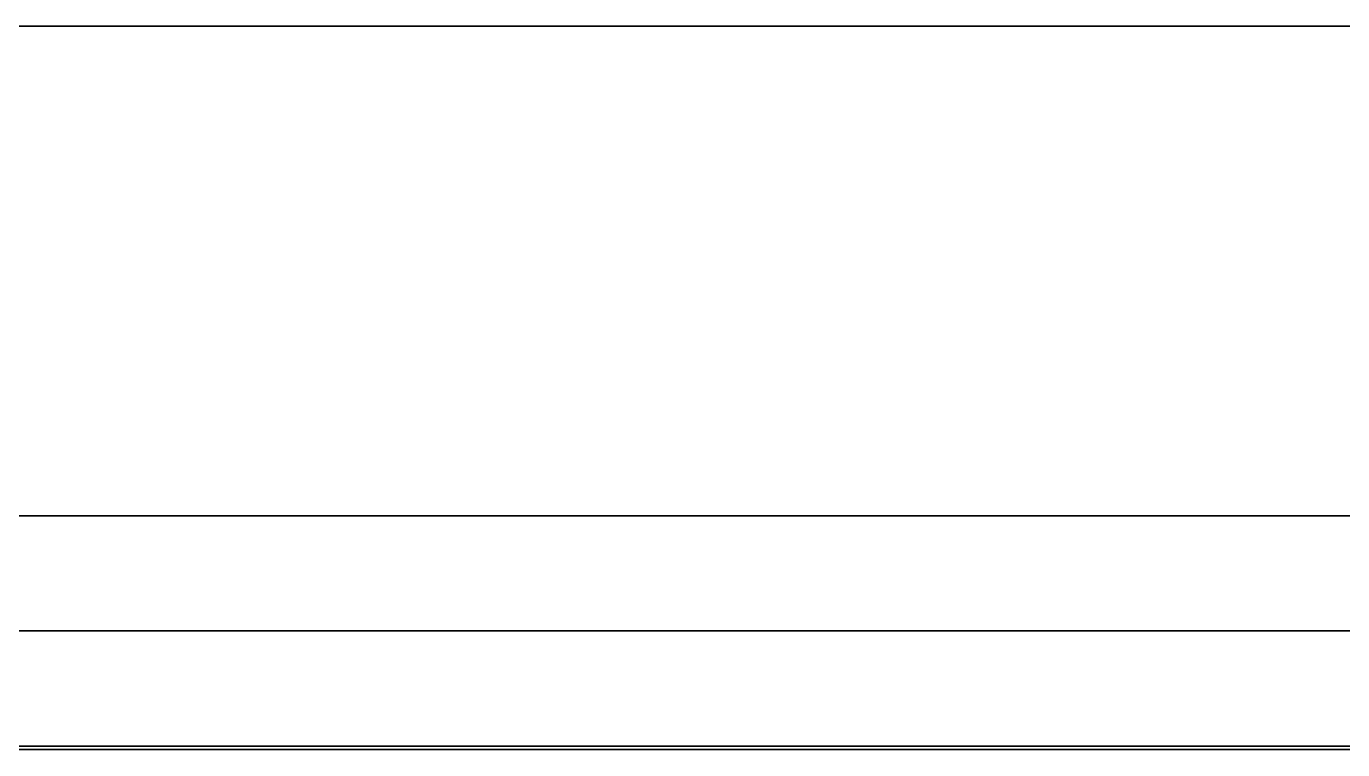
# Model space of a CAD drawing. Header units: inches. Extents: x 0 to 240, y -6 to 240.
# Drawn here: x 222.36 to 233.78, y -6.28 to 0 of the extents above; entities that cross this region are included whole.
import ezdxf

# ---------------------------------------------------------------- set-up
doc = ezdxf.new("R2010")
doc.units = ezdxf.units.IN
doc.header["$MEASUREMENT"] = 0
for name, color, linetype, true_color in [('MODEL$bldg-model', 7, 'Continuous', 0xfafafa), ('MODEL$frame-a', 252, 'Continuous', 0x696969), ('MODEL$perf-pan', 7, 'Continuous', 0x646464)]:
    doc.layers.add(name, color=color, linetype=linetype, true_color=true_color)

msp = doc.modelspace()

# ---------------------------------------------------------------- linework, layer by layer
at = {"layer": 'MODEL$bldg-model'}
for points in [[(0, 0, 432), (240, 0, 432)], [(240, 0, 576), (0, 0, 576)], [(0, 0, 504), (240, 0, 504)], [(0, 0, 288), (240, 0, 288)], [(240, 0, 432), (0, 0, 432)], [(0, 0, 360), (240, 0, 360)], [(0, 0, 144), (240, 0, 144)], [(240, 0, 288), (0, 0, 288)], [(0, 0, 216), (240, 0, 216)]]:
    msp.add_open_spline(points, degree=1, dxfattribs=at)
at = {"layer": 'MODEL$frame-a'}
for points in [[(160, -4.25, 576), (240, -4.25, 576)], [(240, -4.25, 432), (160, -4.25, 432)], [(160, -4.25, 432), (240, -4.25, 432)], [(240, -4.25, 288), (160, -4.25, 288)], [(160, -4.25, 288), (240, -4.25, 288)], [(240, -4.25, 144), (160, -4.25, 144)], [(162, -4.25, 434), (238, -4.25, 434)], [(238, -4.25, 574), (162, -4.25, 574)], [(162, -4.25, 290), (238, -4.25, 290)], [(238, -4.25, 430), (162, -4.25, 430)], [(162, -4.25, 146), (238, -4.25, 146)], [(238, -4.25, 286), (162, -4.25, 286)], [(160, -5.25, 576), (240, -5.25, 576)], [(240, -5.25, 432), (160, -5.25, 432)], [(160, -5.25, 432), (240, -5.25, 432)], [(240, -5.25, 288), (160, -5.25, 288)], [(160, -5.25, 288), (240, -5.25, 288)], [(240, -5.25, 144), (160, -5.25, 144)], [(162, -5.25, 434), (238, -5.25, 434)], [(238, -5.25, 574), (162, -5.25, 574)], [(162, -5.25, 290), (238, -5.25, 290)], [(238, -5.25, 430), (162, -5.25, 430)], [(162, -5.25, 146), (238, -5.25, 146)], [(238, -5.25, 286), (162, -5.25, 286)], [(160, -6.25, 576), (240, -6.25, 576)], [(240, -6.25, 432), (160, -6.25, 432)], [(160, -6.25, 432), (240, -6.25, 432)], [(240, -6.25, 288), (160, -6.25, 288)], [(160, -6.25, 288), (240, -6.25, 288)], [(240, -6.25, 144), (160, -6.25, 144)], [(162, -6.25, 434), (238, -6.25, 434)], [(238, -6.25, 574), (162, -6.25, 574)], [(162, -6.25, 290), (238, -6.25, 290)], [(238, -6.25, 430), (162, -6.25, 430)], [(162, -6.25, 146), (238, -6.25, 146)], [(238, -6.25, 286), (162, -6.25, 286)]]:
    msp.add_open_spline(points, degree=1, dxfattribs=at)
at = {"layer": 'MODEL$perf-pan'}
for p, q in [((160.5, -6.281, 432.5), (239.5, -6.281, 432.5)), ((239.5, -6.281, 575.5), (160.5, -6.281, 575.5)), ((160.5, -6.281, 288.5), (239.5, -6.281, 288.5)), ((239.5, -6.281, 431.5), (160.5, -6.281, 431.5)), ((160.5, -6.281, 144.5), (239.5, -6.281, 144.5)), ((239.5, -6.281, 287.5), (160.5, -6.281, 287.5)), ((222.13, -6.281, 216), (226.355, -6.281, 216)), ((222.476, -6.281, 504), (225.984, -6.281, 504)), ((222.672, -6.281, 360), (225.775, -6.281, 360)), ((229.071, -6.281, 216), (233.286, -6.281, 216)), ((229.441, -6.281, 504), (232.87, -6.281, 504)), ((229.651, -6.281, 360), (232.65, -6.281, 360))]:
    msp.add_line(p, q, dxfattribs=at)
for points in [[(223.111, -6.281, 565.343), (220.785, -6.281, 566.686)], [(222.981, -6.281, 553.268), (220.785, -6.281, 554.536)], [(222.852, -6.281, 541.194), (220.785, -6.281, 542.387)], [(222.724, -6.281, 529.12), (220.785, -6.281, 530.24)], [(222.599, -6.281, 517.047), (220.785, -6.281, 518.095)], [(222.476, -6.281, 504.976), (220.785, -6.281, 505.953)], [(220.785, -6.281, 561.314), (223.111, -6.281, 562.657)], [(220.785, -6.281, 549.464), (222.981, -6.281, 550.732)], [(220.785, -6.281, 537.613), (222.852, -6.281, 538.806)], [(220.785, -6.281, 525.76), (222.724, -6.281, 526.88)], [(220.785, -6.281, 513.905), (222.599, -6.281, 514.953)], [(220.785, -6.281, 502.047), (222.476, -6.281, 503.024)], [(222.425, -6.281, 384.947), (220.785, -6.281, 385.895)], [(222.546, -6.281, 373.017), (220.785, -6.281, 374.034)], [(222.672, -6.281, 361.09), (220.785, -6.281, 362.18)], [(222.802, -6.281, 349.165), (220.785, -6.281, 350.33)], [(222.935, -6.281, 337.241), (220.785, -6.281, 338.483)], [(223.069, -6.281, 325.319), (220.785, -6.281, 326.638)], [(223.154, -6.281, 313.368), (220.785, -6.281, 314.736)], [(223.023, -6.281, 301.292), (220.785, -6.281, 302.584)], [(220.785, -6.281, 382.105), (222.425, -6.281, 383.053)], [(220.785, -6.281, 369.966), (222.546, -6.281, 370.983)], [(220.785, -6.281, 357.82), (222.672, -6.281, 358.91)], [(220.785, -6.281, 345.67), (222.802, -6.281, 346.835)], [(220.785, -6.281, 333.517), (222.935, -6.281, 334.759)], [(220.785, -6.281, 321.362), (223.069, -6.281, 322.681)], [(220.785, -6.281, 309.264), (223.154, -6.281, 310.632)], [(220.785, -6.281, 297.416), (223.023, -6.281, 298.708)], [(223.053, -6.281, 277.309), (220.785, -6.281, 278.619)], [(222.883, -6.281, 265.211), (220.785, -6.281, 266.423)], [(222.705, -6.281, 253.109), (220.785, -6.281, 254.217)], [(222.518, -6.281, 241.001), (220.785, -6.281, 242.002)], [(222.491, -6.281, 156.985), (220.785, -6.281, 157.971)], [(220.785, -6.281, 273.381), (223.053, -6.281, 274.691)], [(220.785, -6.281, 261.577), (222.883, -6.281, 262.789)], [(220.785, -6.281, 249.783), (222.705, -6.281, 250.891)], [(220.785, -6.281, 237.998), (222.518, -6.281, 238.999)], [(220.785, -6.281, 154.029), (222.491, -6.281, 155.015)], [(221.847, -6.281, 568.613), (224.249, -6.281, 567.227)], [(224.249, -6.281, 572.773), (221.847, -6.281, 571.387)], [(221.865, -6.281, 280.624), (224.249, -6.281, 279.248)], [(224.249, -6.281, 284.752), (221.865, -6.281, 283.376)], [(221.875, -6.281, 316.63), (224.249, -6.281, 315.259)], [(224.249, -6.281, 320.741), (221.875, -6.281, 319.37)], [(221.922, -6.281, 304.657), (224.249, -6.281, 303.313)], [(224.249, -6.281, 308.687), (221.922, -6.281, 307.343)], [(221.976, -6.281, 556.688), (224.249, -6.281, 555.376)], [(224.249, -6.281, 560.624), (221.976, -6.281, 559.312)], [(222.01, -6.281, 328.707), (224.249, -6.281, 327.415)], [(224.249, -6.281, 332.585), (222.01, -6.281, 331.293)], [(222.035, -6.281, 268.722), (224.249, -6.281, 267.444)], [(224.249, -6.281, 272.556), (222.035, -6.281, 271.278)], [(222.051, -6.281, 292.731), (224.249, -6.281, 291.463)], [(224.249, -6.281, 296.537), (222.051, -6.281, 295.269)], [(222.105, -6.281, 544.762), (224.249, -6.281, 543.525)], [(224.249, -6.281, 548.475), (222.105, -6.281, 547.238)], [(222.142, -6.281, 340.784), (224.249, -6.281, 339.568)], [(224.249, -6.281, 344.432), (222.142, -6.281, 343.216)], [(222.214, -6.281, 256.825), (224.249, -6.281, 255.65)], [(224.249, -6.281, 260.35), (222.214, -6.281, 259.175)], [(222.232, -6.281, 532.836), (224.249, -6.281, 531.671)], [(224.249, -6.281, 536.329), (222.232, -6.281, 535.164)], [(222.272, -6.281, 352.859), (224.249, -6.281, 351.718)], [(224.249, -6.281, 356.282), (222.272, -6.281, 355.141)], [(222.357, -6.281, 520.908), (224.249, -6.281, 519.816)], [(222.357, -6.281, 523.092), (222.357, -6.281, 520.908)], [(224.249, -6.281, 524.184), (222.357, -6.281, 523.092)], [(222.399, -6.281, 364.932), (224.249, -6.281, 363.864)], [(222.399, -6.281, 367.068), (222.399, -6.281, 364.932)], [(224.249, -6.281, 368.136), (222.399, -6.281, 367.068)], [(222.403, -6.281, 244.934), (224.249, -6.281, 243.868)], [(222.403, -6.281, 247.066), (222.403, -6.281, 244.934)], [(224.249, -6.281, 248.132), (222.403, -6.281, 247.066)], [(222.425, -6.281, 383.053), (222.425, -6.281, 384.947)], [(222.446, -6.281, 148.959), (224.249, -6.281, 147.918)], [(222.446, -6.281, 151.041), (222.446, -6.281, 148.959)], [(224.249, -6.281, 152.082), (222.446, -6.281, 151.041)], [(222.476, -6.281, 503.024), (222.476, -6.281, 504.976)], [(222.48, -6.281, 508.979), (224.249, -6.281, 507.957)], [(222.48, -6.281, 511.021), (222.48, -6.281, 508.979)], [(224.249, -6.281, 512.043), (222.48, -6.281, 511.021)], [(222.491, -6.281, 155.015), (222.491, -6.281, 156.985)], [(222.518, -6.281, 238.999), (222.518, -6.281, 241.001)], [(222.52, -6.281, 377.002), (224.249, -6.281, 376.004)], [(222.52, -6.281, 378.998), (222.52, -6.281, 377.002)], [(224.249, -6.281, 379.996), (222.52, -6.281, 378.998)], [(222.546, -6.281, 370.983), (222.546, -6.281, 373.017)], [(222.598, -6.281, 497.047), (224.249, -6.281, 496.094)], [(222.598, -6.281, 498.953), (222.598, -6.281, 497.047)], [(224.249, -6.281, 499.906), (222.598, -6.281, 498.953)], [(222.598, -6.281, 233.047), (224.249, -6.281, 232.094)], [(222.598, -6.281, 234.953), (222.598, -6.281, 233.047)], [(224.249, -6.281, 235.906), (222.598, -6.281, 234.953)], [(222.599, -6.281, 514.953), (222.599, -6.281, 517.047)], [(222.635, -6.281, 389.068), (224.249, -6.281, 388.137)], [(222.635, -6.281, 390.932), (222.635, -6.281, 389.068)], [(224.249, -6.281, 391.863), (222.635, -6.281, 390.932)], [(222.646, -6.281, 161.075), (224.249, -6.281, 160.149)], [(222.646, -6.281, 162.925), (222.646, -6.281, 161.075)], [(224.249, -6.281, 163.851), (222.646, -6.281, 162.925)], [(222.672, -6.281, 358.91), (222.672, -6.281, 361.09)], [(222.705, -6.281, 250.891), (222.705, -6.281, 253.109)], [(222.71, -6.281, 485.112), (224.249, -6.281, 484.224)], [(222.71, -6.281, 486.888), (222.71, -6.281, 485.112)], [(224.249, -6.281, 487.776), (222.71, -6.281, 486.888)], [(222.724, -6.281, 526.88), (222.724, -6.281, 529.12)], [(222.74, -6.281, 401.129), (224.249, -6.281, 400.258)], [(222.74, -6.281, 402.871), (222.74, -6.281, 401.129)], [(224.249, -6.281, 403.742), (222.74, -6.281, 402.871)], [(222.796, -6.281, 221.161), (224.249, -6.281, 220.322)], [(222.796, -6.281, 222.839), (222.796, -6.281, 221.161)], [(224.249, -6.281, 223.678), (222.796, -6.281, 222.839)], [(222.802, -6.281, 346.835), (222.802, -6.281, 349.165)], [(222.812, -6.281, 473.171), (224.249, -6.281, 472.342)], [(222.812, -6.281, 474.829), (222.812, -6.281, 473.171)], [(224.249, -6.281, 475.658), (222.812, -6.281, 474.829)], [(222.831, -6.281, 413.182), (224.249, -6.281, 412.363)], [(222.831, -6.281, 414.818), (222.831, -6.281, 413.182)], [(224.249, -6.281, 415.637), (222.831, -6.281, 414.818)], [(222.846, -6.281, 173.19), (224.249, -6.281, 172.38)], [(222.846, -6.281, 174.81), (222.846, -6.281, 173.19)], [(224.249, -6.281, 175.62), (222.846, -6.281, 174.81)], [(222.852, -6.281, 538.806), (222.852, -6.281, 541.194)], [(222.883, -6.281, 262.789), (222.883, -6.281, 265.211)], [(222.897, -6.281, 461.219), (224.249, -6.281, 460.439)], [(222.897, -6.281, 462.781), (222.897, -6.281, 461.219)], [(224.249, -6.281, 463.561), (222.897, -6.281, 462.781)], [(222.901, -6.281, 425.222), (224.249, -6.281, 424.443)], [(222.901, -6.281, 426.778), (222.901, -6.281, 425.222)], [(224.249, -6.281, 427.557), (222.901, -6.281, 426.778)], [(222.935, -6.281, 334.759), (222.935, -6.281, 337.241)], [(222.951, -6.281, 449.251), (224.249, -6.281, 448.501)], [(222.951, -6.281, 450.749), (222.951, -6.281, 449.251)], [(224.249, -6.281, 451.499), (222.951, -6.281, 450.749)], [(222.962, -6.281, 437.257), (224.249, -6.281, 436.514)], [(222.962, -6.281, 438.743), (222.962, -6.281, 437.257)], [(224.249, -6.281, 439.486), (222.962, -6.281, 438.743)], [(222.981, -6.281, 550.732), (222.981, -6.281, 553.268)], [(222.995, -6.281, 209.276), (224.249, -6.281, 208.552)], [(222.995, -6.281, 210.724), (222.995, -6.281, 209.276)], [(224.249, -6.281, 211.448), (222.995, -6.281, 210.724)], [(223.023, -6.281, 298.708), (223.023, -6.281, 301.292)], [(223.045, -6.281, 185.305), (224.249, -6.281, 184.61)], [(223.045, -6.281, 186.695), (223.045, -6.281, 185.305)], [(224.249, -6.281, 187.39), (223.045, -6.281, 186.695)], [(223.053, -6.281, 274.691), (223.053, -6.281, 277.309)], [(223.069, -6.281, 322.681), (223.069, -6.281, 325.319)], [(223.111, -6.281, 562.657), (223.111, -6.281, 565.343)], [(223.154, -6.281, 310.632), (223.154, -6.281, 313.368)], [(223.194, -6.281, 197.391), (224.249, -6.281, 196.782)], [(223.194, -6.281, 198.609), (223.194, -6.281, 197.391)], [(224.249, -6.281, 199.218), (223.194, -6.281, 198.609)], [(226.651, -6.281, 571.387), (224.249, -6.281, 572.773)], [(226.521, -6.281, 559.312), (224.249, -6.281, 560.624)], [(226.392, -6.281, 547.238), (224.249, -6.281, 548.475)], [(226.265, -6.281, 535.164), (224.249, -6.281, 536.329)], [(226.14, -6.281, 523.092), (224.249, -6.281, 524.184)], [(226.018, -6.281, 511.021), (224.249, -6.281, 512.043)], [(225.899, -6.281, 498.953), (224.249, -6.281, 499.906)], [(225.787, -6.281, 486.888), (224.249, -6.281, 487.776)], [(225.685, -6.281, 474.829), (224.249, -6.281, 475.658)], [(225.601, -6.281, 462.781), (224.249, -6.281, 463.561)], [(225.547, -6.281, 450.749), (224.249, -6.281, 451.499)], [(225.535, -6.281, 438.743), (224.249, -6.281, 439.486)], [(224.249, -6.281, 567.227), (226.651, -6.281, 568.613)], [(224.249, -6.281, 555.376), (226.521, -6.281, 556.688)], [(224.249, -6.281, 543.525), (226.392, -6.281, 544.762)], [(224.249, -6.281, 531.671), (226.265, -6.281, 532.836)], [(224.249, -6.281, 519.816), (226.14, -6.281, 520.908)], [(224.249, -6.281, 507.957), (226.018, -6.281, 508.979)], [(224.249, -6.281, 496.094), (225.899, -6.281, 497.047)], [(224.249, -6.281, 484.224), (225.787, -6.281, 485.112)], [(224.249, -6.281, 472.342), (225.685, -6.281, 473.171)], [(224.249, -6.281, 460.439), (225.601, -6.281, 461.219)], [(224.249, -6.281, 448.501), (225.547, -6.281, 449.251)], [(224.249, -6.281, 436.514), (225.535, -6.281, 437.257)], [(225.597, -6.281, 426.778), (224.249, -6.281, 427.557)], [(225.666, -6.281, 414.818), (224.249, -6.281, 415.637)], [(225.757, -6.281, 402.871), (224.249, -6.281, 403.742)], [(225.862, -6.281, 390.932), (224.249, -6.281, 391.863)], [(225.977, -6.281, 378.998), (224.249, -6.281, 379.996)], [(226.099, -6.281, 367.068), (224.249, -6.281, 368.136)], [(226.225, -6.281, 355.141), (224.249, -6.281, 356.282)], [(226.355, -6.281, 343.216), (224.249, -6.281, 344.432)], [(226.488, -6.281, 331.293), (224.249, -6.281, 332.585)], [(226.622, -6.281, 319.37), (224.249, -6.281, 320.741)], [(226.575, -6.281, 307.343), (224.249, -6.281, 308.687)], [(226.446, -6.281, 295.269), (224.249, -6.281, 296.537)], [(224.249, -6.281, 424.443), (225.597, -6.281, 425.222)], [(224.249, -6.281, 412.363), (225.666, -6.281, 413.182)], [(224.249, -6.281, 400.258), (225.757, -6.281, 401.129)], [(224.249, -6.281, 388.137), (225.862, -6.281, 389.068)], [(224.249, -6.281, 376.004), (225.977, -6.281, 377.002)], [(224.249, -6.281, 363.864), (226.099, -6.281, 364.932)], [(224.249, -6.281, 351.718), (226.225, -6.281, 352.859)], [(224.249, -6.281, 339.568), (226.355, -6.281, 340.784)], [(224.249, -6.281, 327.415), (226.488, -6.281, 328.707)], [(224.249, -6.281, 315.259), (226.622, -6.281, 316.63)], [(224.249, -6.281, 303.313), (226.575, -6.281, 304.657)], [(224.249, -6.281, 291.463), (226.446, -6.281, 292.731)], [(226.632, -6.281, 283.376), (224.249, -6.281, 284.752)], [(226.462, -6.281, 271.278), (224.249, -6.281, 272.556)], [(226.284, -6.281, 259.175), (224.249, -6.281, 260.35)], [(226.095, -6.281, 247.066), (224.249, -6.281, 248.132)], [(225.899, -6.281, 234.953), (224.249, -6.281, 235.906)], [(225.702, -6.281, 222.839), (224.249, -6.281, 223.678)], [(225.503, -6.281, 210.724), (224.249, -6.281, 211.448)], [(225.304, -6.281, 198.609), (224.249, -6.281, 199.218)], [(225.452, -6.281, 186.695), (224.249, -6.281, 187.39)], [(225.652, -6.281, 174.81), (224.249, -6.281, 175.62)], [(225.852, -6.281, 162.925), (224.249, -6.281, 163.851)], [(226.052, -6.281, 151.041), (224.249, -6.281, 152.082)], [(224.249, -6.281, 279.248), (226.632, -6.281, 280.624)], [(224.249, -6.281, 267.444), (226.462, -6.281, 268.722)], [(224.249, -6.281, 255.65), (226.284, -6.281, 256.825)], [(224.249, -6.281, 243.868), (226.095, -6.281, 244.934)], [(224.249, -6.281, 232.094), (225.899, -6.281, 233.047)], [(224.249, -6.281, 220.322), (225.702, -6.281, 221.161)], [(224.249, -6.281, 208.552), (225.503, -6.281, 209.276)], [(224.249, -6.281, 196.782), (225.304, -6.281, 197.391)], [(224.249, -6.281, 184.61), (225.452, -6.281, 185.305)], [(224.249, -6.281, 172.38), (225.652, -6.281, 173.19)], [(224.249, -6.281, 160.149), (225.852, -6.281, 161.075)], [(224.249, -6.281, 147.918), (226.052, -6.281, 148.959)], [(225.298, -6.281, 310.606), (227.713, -6.281, 309.211)], [(225.298, -6.281, 313.394), (225.298, -6.281, 310.606)], [(227.713, -6.281, 314.789), (225.298, -6.281, 313.394)], [(225.304, -6.281, 197.391), (225.304, -6.281, 198.609)], [(225.364, -6.281, 562.644), (227.713, -6.281, 561.288)], [(225.364, -6.281, 565.356), (225.364, -6.281, 562.644)], [(227.713, -6.281, 566.712), (225.364, -6.281, 565.356)], [(225.384, -6.281, 274.655), (227.713, -6.281, 273.31)], [(225.384, -6.281, 277.345), (225.384, -6.281, 274.655)], [(227.713, -6.281, 278.69), (225.384, -6.281, 277.345)], [(225.385, -6.281, 322.656), (227.713, -6.281, 321.312)], [(225.385, -6.281, 325.344), (225.385, -6.281, 322.656)], [(227.713, -6.281, 326.688), (225.385, -6.281, 325.344)], [(225.427, -6.281, 298.68), (227.713, -6.281, 297.361)], [(225.427, -6.281, 301.32), (225.427, -6.281, 298.68)], [(227.713, -6.281, 302.639), (225.427, -6.281, 301.32)], [(225.452, -6.281, 185.305), (225.452, -6.281, 186.695)], [(225.492, -6.281, 550.718), (227.713, -6.281, 549.436)], [(225.492, -6.281, 553.282), (225.492, -6.281, 550.718)], [(227.713, -6.281, 554.564), (225.492, -6.281, 553.282)], [(225.503, -6.281, 209.276), (225.503, -6.281, 210.724)], [(225.518, -6.281, 334.733), (227.713, -6.281, 333.466)], [(225.518, -6.281, 337.267), (225.518, -6.281, 334.733)], [(227.713, -6.281, 338.534), (225.518, -6.281, 337.267)], [(225.535, -6.281, 437.257), (225.535, -6.281, 438.743)], [(225.547, -6.281, 449.251), (225.547, -6.281, 450.749)], [(225.563, -6.281, 262.759), (227.713, -6.281, 261.518)], [(225.563, -6.281, 265.241), (225.563, -6.281, 262.759)], [(227.713, -6.281, 266.482), (225.563, -6.281, 265.241)], [(225.597, -6.281, 425.222), (225.597, -6.281, 426.778)], [(225.601, -6.281, 461.219), (225.601, -6.281, 462.781)], [(225.619, -6.281, 538.791), (227.713, -6.281, 537.582)], [(225.619, -6.281, 541.209), (225.619, -6.281, 538.791)], [(227.713, -6.281, 542.418), (225.619, -6.281, 541.209)], [(225.648, -6.281, 346.808), (227.713, -6.281, 345.616)], [(225.648, -6.281, 349.192), (225.648, -6.281, 346.808)], [(227.713, -6.281, 350.384), (225.648, -6.281, 349.192)], [(225.652, -6.281, 173.19), (225.652, -6.281, 174.81)], [(225.666, -6.281, 413.182), (225.666, -6.281, 414.818)], [(225.685, -6.281, 473.171), (225.685, -6.281, 474.829)], [(225.702, -6.281, 221.161), (225.702, -6.281, 222.839)], [(225.744, -6.281, 526.863), (227.713, -6.281, 525.726)], [(225.744, -6.281, 529.137), (225.744, -6.281, 526.863)], [(227.713, -6.281, 530.274), (225.744, -6.281, 529.137)], [(225.756, -6.281, 250.87), (227.713, -6.281, 249.741)], [(225.756, -6.281, 253.13), (225.756, -6.281, 250.87)], [(227.713, -6.281, 254.259), (225.756, -6.281, 253.13)], [(225.757, -6.281, 401.129), (225.757, -6.281, 402.871)], [(225.775, -6.281, 358.881), (227.713, -6.281, 357.762)], [(225.775, -6.281, 361.119), (225.775, -6.281, 358.881)], [(227.713, -6.281, 362.238), (225.775, -6.281, 361.119)], [(225.787, -6.281, 485.112), (225.787, -6.281, 486.888)], [(225.852, -6.281, 161.075), (225.852, -6.281, 162.925)], [(225.862, -6.281, 389.068), (225.862, -6.281, 390.932)], [(225.866, -6.281, 514.934), (227.713, -6.281, 513.867)], [(225.866, -6.281, 517.066), (225.866, -6.281, 514.934)], [(227.713, -6.281, 518.133), (225.866, -6.281, 517.066)], [(225.897, -6.281, 370.952), (227.713, -6.281, 369.903)], [(225.897, -6.281, 373.048), (225.897, -6.281, 370.952)], [(227.713, -6.281, 374.097), (225.897, -6.281, 373.048)], [(225.899, -6.281, 497.047), (225.899, -6.281, 498.953)], [(225.899, -6.281, 233.047), (225.899, -6.281, 234.953)], [(225.955, -6.281, 238.985), (227.713, -6.281, 237.97)], [(225.955, -6.281, 241.015), (225.955, -6.281, 238.985)], [(227.713, -6.281, 242.03), (225.955, -6.281, 241.015)], [(225.977, -6.281, 377.002), (225.977, -6.281, 378.998)], [(225.984, -6.281, 503.002), (227.713, -6.281, 502.004)], [(225.984, -6.281, 504.998), (225.984, -6.281, 503.002)], [(227.713, -6.281, 505.996), (225.984, -6.281, 504.998)], [(226.012, -6.281, 155.018), (227.713, -6.281, 154.036)], [(226.012, -6.281, 156.982), (226.012, -6.281, 155.018)], [(227.713, -6.281, 157.964), (226.012, -6.281, 156.982)], [(226.013, -6.281, 383.019), (227.713, -6.281, 382.037)], [(226.013, -6.281, 384.981), (226.013, -6.281, 383.019)], [(227.713, -6.281, 385.963), (226.013, -6.281, 384.981)], [(226.018, -6.281, 508.979), (226.018, -6.281, 511.021)], [(226.052, -6.281, 148.959), (226.052, -6.281, 151.041)], [(226.095, -6.281, 244.934), (226.095, -6.281, 247.066)], [(226.097, -6.281, 491.067), (227.713, -6.281, 490.134)], [(226.097, -6.281, 492.933), (226.097, -6.281, 491.067)], [(227.713, -6.281, 493.866), (226.097, -6.281, 492.933)], [(226.099, -6.281, 364.932), (226.099, -6.281, 367.068)], [(226.121, -6.281, 395.081), (227.713, -6.281, 394.161)], [(226.121, -6.281, 396.919), (226.121, -6.281, 395.081)], [(227.713, -6.281, 397.839), (226.121, -6.281, 396.919)], [(226.14, -6.281, 520.908), (226.14, -6.281, 523.092)], [(226.155, -6.281, 227.1), (227.713, -6.281, 226.201)], [(226.155, -6.281, 228.9), (226.155, -6.281, 227.1)], [(227.713, -6.281, 229.799), (226.155, -6.281, 228.9)], [(226.201, -6.281, 479.127), (227.713, -6.281, 478.254)], [(226.201, -6.281, 480.873), (226.201, -6.281, 479.127)], [(227.713, -6.281, 481.746), (226.201, -6.281, 480.873)], [(226.212, -6.281, 167.134), (227.713, -6.281, 166.267)], [(226.212, -6.281, 168.866), (226.212, -6.281, 167.134)], [(227.713, -6.281, 169.733), (226.212, -6.281, 168.866)], [(226.216, -6.281, 407.136), (227.713, -6.281, 406.272)], [(226.216, -6.281, 408.864), (226.216, -6.281, 407.136)], [(227.713, -6.281, 409.728), (226.216, -6.281, 408.864)], [(226.225, -6.281, 352.859), (226.225, -6.281, 355.141)], [(226.265, -6.281, 532.836), (226.265, -6.281, 535.164)], [(226.284, -6.281, 256.825), (226.284, -6.281, 259.175)], [(226.291, -6.281, 467.179), (227.713, -6.281, 466.358)], [(226.291, -6.281, 468.821), (226.291, -6.281, 467.179)], [(227.713, -6.281, 469.642), (226.291, -6.281, 468.821)], [(226.294, -6.281, 419.181), (227.713, -6.281, 418.361)], [(226.294, -6.281, 420.819), (226.294, -6.281, 419.181)], [(227.713, -6.281, 421.639), (226.294, -6.281, 420.819)], [(226.355, -6.281, 340.784), (226.355, -6.281, 343.216)], [(226.355, -6.281, 215.216), (227.713, -6.281, 214.432)], [(226.355, -6.281, 216.784), (226.355, -6.281, 215.216)], [(227.713, -6.281, 217.568), (226.355, -6.281, 216.784)], [(226.356, -6.281, 455.217), (227.713, -6.281, 454.434)], [(226.356, -6.281, 456.783), (226.356, -6.281, 455.217)], [(227.713, -6.281, 457.566), (226.356, -6.281, 456.783)], [(226.387, -6.281, 443.235), (227.713, -6.281, 442.469)], [(226.387, -6.281, 444.765), (226.387, -6.281, 443.235)], [(227.713, -6.281, 445.531), (226.387, -6.281, 444.765)], [(226.392, -6.281, 544.762), (226.392, -6.281, 547.238)], [(226.412, -6.281, 179.249), (227.713, -6.281, 178.498)], [(226.412, -6.281, 180.751), (226.412, -6.281, 179.249)], [(227.713, -6.281, 181.502), (226.412, -6.281, 180.751)], [(226.446, -6.281, 292.731), (226.446, -6.281, 295.269)], [(226.462, -6.281, 268.722), (226.462, -6.281, 271.278)], [(226.488, -6.281, 328.707), (226.488, -6.281, 331.293)], [(226.521, -6.281, 556.688), (226.521, -6.281, 559.312)], [(226.555, -6.281, 203.331), (227.713, -6.281, 202.662)], [(226.555, -6.281, 204.669), (226.555, -6.281, 203.331)], [(227.713, -6.281, 205.338), (226.555, -6.281, 204.669)], [(226.575, -6.281, 304.657), (226.575, -6.281, 307.343)], [(226.612, -6.281, 191.365), (227.713, -6.281, 190.729)], [(226.612, -6.281, 192.635), (226.612, -6.281, 191.365)], [(227.713, -6.281, 193.271), (226.612, -6.281, 192.635)], [(226.622, -6.281, 316.63), (226.622, -6.281, 319.37)], [(226.632, -6.281, 280.624), (226.632, -6.281, 283.376)], [(226.651, -6.281, 568.613), (226.651, -6.281, 571.387)], [(230.061, -6.281, 565.356), (227.713, -6.281, 566.712)], [(229.933, -6.281, 553.282), (227.713, -6.281, 554.564)], [(229.807, -6.281, 541.209), (227.713, -6.281, 542.418)], [(229.682, -6.281, 529.137), (227.713, -6.281, 530.274)], [(229.56, -6.281, 517.066), (227.713, -6.281, 518.133)], [(229.441, -6.281, 504.998), (227.713, -6.281, 505.996)], [(229.329, -6.281, 492.933), (227.713, -6.281, 493.866)], [(229.225, -6.281, 480.873), (227.713, -6.281, 481.746)], [(229.135, -6.281, 468.821), (227.713, -6.281, 469.642)], [(229.069, -6.281, 456.783), (227.713, -6.281, 457.566)], [(229.038, -6.281, 444.765), (227.713, -6.281, 445.531)], [(227.713, -6.281, 561.288), (230.061, -6.281, 562.644)], [(227.713, -6.281, 549.436), (229.933, -6.281, 550.718)], [(227.713, -6.281, 537.582), (229.807, -6.281, 538.791)], [(227.713, -6.281, 525.726), (229.682, -6.281, 526.863)], [(227.713, -6.281, 513.867), (229.56, -6.281, 514.934)], [(227.713, -6.281, 502.004), (229.441, -6.281, 503.002)], [(227.713, -6.281, 490.134), (229.329, -6.281, 491.067)], [(227.713, -6.281, 478.254), (229.225, -6.281, 479.127)], [(227.713, -6.281, 466.358), (229.135, -6.281, 467.179)], [(227.713, -6.281, 454.434), (229.069, -6.281, 455.217)], [(227.713, -6.281, 442.469), (229.038, -6.281, 443.235)], [(229.132, -6.281, 420.819), (227.713, -6.281, 421.639)], [(229.21, -6.281, 408.864), (227.713, -6.281, 409.728)], [(229.305, -6.281, 396.919), (227.713, -6.281, 397.839)], [(229.413, -6.281, 384.981), (227.713, -6.281, 385.963)], [(229.529, -6.281, 373.048), (227.713, -6.281, 374.097)], [(229.651, -6.281, 361.119), (227.713, -6.281, 362.238)], [(229.778, -6.281, 349.192), (227.713, -6.281, 350.384)], [(229.908, -6.281, 337.267), (227.713, -6.281, 338.534)], [(230.04, -6.281, 325.344), (227.713, -6.281, 326.688)], [(230.128, -6.281, 313.394), (227.713, -6.281, 314.789)], [(229.999, -6.281, 301.32), (227.713, -6.281, 302.639)], [(227.713, -6.281, 418.361), (229.132, -6.281, 419.181)], [(227.713, -6.281, 406.272), (229.21, -6.281, 407.136)], [(227.713, -6.281, 394.161), (229.305, -6.281, 395.081)], [(227.713, -6.281, 382.037), (229.413, -6.281, 383.019)], [(227.713, -6.281, 369.903), (229.529, -6.281, 370.952)], [(227.713, -6.281, 357.762), (229.651, -6.281, 358.881)], [(227.713, -6.281, 345.616), (229.778, -6.281, 346.808)], [(227.713, -6.281, 333.466), (229.908, -6.281, 334.733)], [(227.713, -6.281, 321.312), (230.04, -6.281, 322.656)], [(227.713, -6.281, 309.211), (230.128, -6.281, 310.606)], [(227.713, -6.281, 297.361), (229.999, -6.281, 298.68)], [(230.042, -6.281, 277.345), (227.713, -6.281, 278.69)], [(229.862, -6.281, 265.241), (227.713, -6.281, 266.482)], [(229.669, -6.281, 253.13), (227.713, -6.281, 254.259)], [(229.471, -6.281, 241.015), (227.713, -6.281, 242.03)], [(229.271, -6.281, 228.9), (227.713, -6.281, 229.799)], [(229.071, -6.281, 216.784), (227.713, -6.281, 217.568)], [(228.871, -6.281, 204.669), (227.713, -6.281, 205.338)], [(228.813, -6.281, 192.635), (227.713, -6.281, 193.271)], [(229.013, -6.281, 180.751), (227.713, -6.281, 181.502)], [(229.214, -6.281, 168.866), (227.713, -6.281, 169.733)], [(229.414, -6.281, 156.982), (227.713, -6.281, 157.964)], [(227.713, -6.281, 273.31), (230.042, -6.281, 274.655)], [(227.713, -6.281, 261.518), (229.862, -6.281, 262.759)], [(227.713, -6.281, 249.741), (229.669, -6.281, 250.87)], [(227.713, -6.281, 237.97), (229.471, -6.281, 238.985)], [(227.713, -6.281, 226.201), (229.271, -6.281, 227.1)], [(227.713, -6.281, 214.432), (229.071, -6.281, 215.216)], [(227.713, -6.281, 202.662), (228.871, -6.281, 203.331)], [(227.713, -6.281, 190.729), (228.813, -6.281, 191.365)], [(227.713, -6.281, 178.498), (229.013, -6.281, 179.249)], [(227.713, -6.281, 166.267), (229.214, -6.281, 167.134)], [(227.713, -6.281, 154.036), (229.414, -6.281, 155.018)], [(228.752, -6.281, 568.6), (231.177, -6.281, 567.2)], [(228.752, -6.281, 571.4), (228.752, -6.281, 568.6)], [(231.177, -6.281, 572.8), (228.752, -6.281, 571.4)], [(228.752, -6.281, 280.6), (231.177, -6.281, 279.2)], [(228.752, -6.281, 283.4), (228.752, -6.281, 280.6)], [(231.177, -6.281, 284.8), (228.752, -6.281, 283.4)], [(228.761, -6.281, 316.605), (231.177, -6.281, 315.21)], [(228.761, -6.281, 319.395), (228.761, -6.281, 316.605)], [(231.177, -6.281, 320.79), (228.761, -6.281, 319.395)], [(228.805, -6.281, 304.631), (231.177, -6.281, 303.261)], [(228.805, -6.281, 307.369), (228.805, -6.281, 304.631)], [(231.177, -6.281, 308.739), (228.805, -6.281, 307.369)], [(228.813, -6.281, 191.365), (228.813, -6.281, 192.635)], [(228.871, -6.281, 203.331), (228.871, -6.281, 204.669)], [(228.88, -6.281, 556.674), (231.177, -6.281, 555.347)], [(228.88, -6.281, 559.326), (228.88, -6.281, 556.674)], [(231.177, -6.281, 560.653), (228.88, -6.281, 559.326)], [(228.893, -6.281, 328.682), (231.177, -6.281, 327.363)], [(228.893, -6.281, 331.318), (228.893, -6.281, 328.682)], [(231.177, -6.281, 332.637), (228.893, -6.281, 331.318)], [(228.927, -6.281, 268.701), (231.177, -6.281, 267.402)], [(228.927, -6.281, 271.299), (228.927, -6.281, 268.701)], [(231.177, -6.281, 272.598), (228.927, -6.281, 271.299)], [(228.943, -6.281, 292.71), (231.177, -6.281, 291.42)], [(228.943, -6.281, 295.29), (228.943, -6.281, 292.71)], [(231.177, -6.281, 296.58), (228.943, -6.281, 295.29)], [(229.006, -6.281, 544.747), (231.177, -6.281, 543.493)], [(229.006, -6.281, 547.253), (229.006, -6.281, 544.747)], [(231.177, -6.281, 548.507), (229.006, -6.281, 547.253)], [(229.013, -6.281, 179.249), (229.013, -6.281, 180.751)], [(229.024, -6.281, 340.757), (231.177, -6.281, 339.513)], [(229.024, -6.281, 343.243), (229.024, -6.281, 340.757)], [(231.177, -6.281, 344.487), (229.024, -6.281, 343.243)], [(229.038, -6.281, 443.235), (229.038, -6.281, 444.765)], [(229.069, -6.281, 455.217), (229.069, -6.281, 456.783)], [(229.071, -6.281, 215.216), (229.071, -6.281, 216.784)], [(229.119, -6.281, 256.812), (231.177, -6.281, 255.624)], [(229.119, -6.281, 259.188), (229.119, -6.281, 256.812)], [(231.177, -6.281, 260.376), (229.119, -6.281, 259.188)], [(229.13, -6.281, 532.818), (231.177, -6.281, 531.637)], [(229.13, -6.281, 535.182), (229.13, -6.281, 532.818)], [(231.177, -6.281, 536.363), (229.13, -6.281, 535.182)], [(229.132, -6.281, 419.181), (229.132, -6.281, 420.819)], [(229.135, -6.281, 467.179), (229.135, -6.281, 468.821)], [(229.151, -6.281, 352.83), (231.177, -6.281, 351.66)], [(229.151, -6.281, 355.17), (229.151, -6.281, 352.83)], [(231.177, -6.281, 356.34), (229.151, -6.281, 355.17)], [(229.21, -6.281, 407.136), (229.21, -6.281, 408.864)], [(229.214, -6.281, 167.134), (229.214, -6.281, 168.866)], [(229.225, -6.281, 479.127), (229.225, -6.281, 480.873)], [(229.252, -6.281, 520.889), (231.177, -6.281, 519.777)], [(229.252, -6.281, 523.111), (229.252, -6.281, 520.889)], [(231.177, -6.281, 524.223), (229.252, -6.281, 523.111)], [(229.271, -6.281, 227.1), (229.271, -6.281, 228.9)], [(229.273, -6.281, 364.901), (231.177, -6.281, 363.802)], [(229.273, -6.281, 367.099), (229.273, -6.281, 364.901)], [(231.177, -6.281, 368.198), (229.273, -6.281, 367.099)], [(229.305, -6.281, 395.081), (229.305, -6.281, 396.919)], [(229.318, -6.281, 244.927), (231.177, -6.281, 243.854)], [(229.318, -6.281, 247.073), (229.318, -6.281, 244.927)], [(231.177, -6.281, 248.146), (229.318, -6.281, 247.073)], [(229.329, -6.281, 491.067), (229.329, -6.281, 492.933)], [(229.37, -6.281, 508.957), (231.177, -6.281, 507.914)], [(229.37, -6.281, 511.043), (229.37, -6.281, 508.957)], [(231.177, -6.281, 512.086), (229.37, -6.281, 511.043)], [(229.376, -6.281, 148.96), (231.177, -6.281, 147.921)], [(229.376, -6.281, 151.04), (229.376, -6.281, 148.96)], [(231.177, -6.281, 152.079), (229.376, -6.281, 151.04)], [(229.391, -6.281, 376.969), (231.177, -6.281, 375.937)], [(229.391, -6.281, 379.031), (229.391, -6.281, 376.969)], [(231.177, -6.281, 380.063), (229.391, -6.281, 379.031)], [(229.413, -6.281, 383.019), (229.413, -6.281, 384.981)], [(229.414, -6.281, 155.018), (229.414, -6.281, 156.982)], [(229.441, -6.281, 503.002), (229.441, -6.281, 504.998)], [(229.471, -6.281, 238.985), (229.471, -6.281, 241.015)], [(229.484, -6.281, 497.022), (231.177, -6.281, 496.045)], [(229.484, -6.281, 498.978), (229.484, -6.281, 497.022)], [(231.177, -6.281, 499.955), (229.484, -6.281, 498.978)], [(229.5, -6.281, 389.032), (231.177, -6.281, 388.064)], [(229.5, -6.281, 390.968), (229.5, -6.281, 389.032)], [(231.177, -6.281, 391.936), (229.5, -6.281, 390.968)], [(229.518, -6.281, 233.042), (231.177, -6.281, 232.084)], [(229.518, -6.281, 234.958), (229.518, -6.281, 233.042)], [(231.177, -6.281, 235.916), (229.518, -6.281, 234.958)], [(229.529, -6.281, 370.952), (229.529, -6.281, 373.048)], [(229.56, -6.281, 514.934), (229.56, -6.281, 517.066)], [(229.576, -6.281, 161.076), (231.177, -6.281, 160.152)], [(229.576, -6.281, 162.924), (229.576, -6.281, 161.076)], [(231.177, -6.281, 163.848), (229.576, -6.281, 162.924)], [(229.589, -6.281, 485.083), (231.177, -6.281, 484.166)], [(229.589, -6.281, 486.917), (229.589, -6.281, 485.083)], [(231.177, -6.281, 487.834), (229.589, -6.281, 486.917)], [(229.599, -6.281, 401.089), (231.177, -6.281, 400.178)], [(229.599, -6.281, 402.911), (229.599, -6.281, 401.089)], [(231.177, -6.281, 403.822), (229.599, -6.281, 402.911)], [(229.651, -6.281, 358.881), (229.651, -6.281, 361.119)], [(229.669, -6.281, 250.87), (229.669, -6.281, 253.13)], [(229.682, -6.281, 526.863), (229.682, -6.281, 529.137)], [(229.682, -6.281, 473.137), (231.177, -6.281, 472.274)], [(229.682, -6.281, 474.863), (229.682, -6.281, 473.137)], [(231.177, -6.281, 475.726), (229.682, -6.281, 474.863)], [(229.683, -6.281, 413.138), (231.177, -6.281, 412.275)], [(229.683, -6.281, 414.862), (229.683, -6.281, 413.138)], [(231.177, -6.281, 415.725), (229.683, -6.281, 414.862)], [(229.718, -6.281, 221.158), (231.177, -6.281, 220.315)], [(229.718, -6.281, 222.842), (229.718, -6.281, 221.158)], [(231.177, -6.281, 223.685), (229.718, -6.281, 222.842)], [(229.745, -6.281, 425.173), (231.177, -6.281, 424.347)], [(229.745, -6.281, 426.827), (229.745, -6.281, 425.173)], [(231.177, -6.281, 427.653), (229.745, -6.281, 426.827)], [(229.757, -6.281, 461.18), (231.177, -6.281, 460.36)], [(229.757, -6.281, 462.82), (229.757, -6.281, 461.18)], [(231.177, -6.281, 463.64), (229.757, -6.281, 462.82)], [(229.777, -6.281, 173.192), (231.177, -6.281, 172.383)], [(229.777, -6.281, 174.808), (229.777, -6.281, 173.192)], [(231.177, -6.281, 175.617), (229.777, -6.281, 174.808)], [(229.778, -6.281, 346.808), (229.778, -6.281, 349.192)], [(229.803, -6.281, 449.207), (231.177, -6.281, 448.413)], [(229.803, -6.281, 450.793), (229.803, -6.281, 449.207)], [(231.177, -6.281, 451.587), (229.803, -6.281, 450.793)], [(229.807, -6.281, 538.791), (229.807, -6.281, 541.209)], [(229.812, -6.281, 437.212), (231.177, -6.281, 436.424)], [(229.812, -6.281, 438.788), (229.812, -6.281, 437.212)], [(231.177, -6.281, 439.576), (229.812, -6.281, 438.788)], [(229.862, -6.281, 262.759), (229.862, -6.281, 265.241)], [(229.908, -6.281, 334.733), (229.908, -6.281, 337.267)], [(229.918, -6.281, 209.273), (231.177, -6.281, 208.546)], [(229.918, -6.281, 210.727), (229.918, -6.281, 209.273)], [(231.177, -6.281, 211.454), (229.918, -6.281, 210.727)], [(229.933, -6.281, 550.718), (229.933, -6.281, 553.282)], [(229.977, -6.281, 185.307), (231.177, -6.281, 184.614)], [(229.977, -6.281, 186.693), (229.977, -6.281, 185.307)], [(231.177, -6.281, 187.386), (229.977, -6.281, 186.693)], [(229.999, -6.281, 298.68), (229.999, -6.281, 301.32)], [(230.04, -6.281, 322.656), (230.04, -6.281, 325.344)], [(230.042, -6.281, 274.655), (230.042, -6.281, 277.345)], [(230.061, -6.281, 562.644), (230.061, -6.281, 565.356)], [(230.118, -6.281, 197.389), (231.177, -6.281, 196.777)], [(230.118, -6.281, 198.611), (230.118, -6.281, 197.389)], [(231.177, -6.281, 199.223), (230.118, -6.281, 198.611)], [(230.128, -6.281, 310.606), (230.128, -6.281, 313.394)], [(233.602, -6.281, 571.4), (231.177, -6.281, 572.8)], [(233.474, -6.281, 559.326), (231.177, -6.281, 560.653)], [(233.348, -6.281, 547.253), (231.177, -6.281, 548.507)], [(233.224, -6.281, 535.182), (231.177, -6.281, 536.363)], [(233.102, -6.281, 523.111), (231.177, -6.281, 524.223)], [(232.983, -6.281, 511.043), (231.177, -6.281, 512.086)], [(232.87, -6.281, 498.978), (231.177, -6.281, 499.955)], [(232.765, -6.281, 486.917), (231.177, -6.281, 487.834)], [(232.671, -6.281, 474.863), (231.177, -6.281, 475.726)], [(232.597, -6.281, 462.82), (231.177, -6.281, 463.64)], [(232.551, -6.281, 450.793), (231.177, -6.281, 451.587)], [(232.541, -6.281, 438.788), (231.177, -6.281, 439.576)], [(231.177, -6.281, 567.2), (233.602, -6.281, 568.6)], [(231.177, -6.281, 555.347), (233.474, -6.281, 556.674)], [(231.177, -6.281, 543.493), (233.348, -6.281, 544.747)], [(231.177, -6.281, 531.637), (233.224, -6.281, 532.818)], [(231.177, -6.281, 519.777), (233.102, -6.281, 520.889)], [(231.177, -6.281, 507.914), (232.983, -6.281, 508.957)], [(231.177, -6.281, 496.045), (232.87, -6.281, 497.022)], [(231.177, -6.281, 484.166), (232.765, -6.281, 485.083)], [(231.177, -6.281, 472.274), (232.671, -6.281, 473.137)], [(231.177, -6.281, 460.36), (232.597, -6.281, 461.18)], [(231.177, -6.281, 448.413), (232.551, -6.281, 449.207)], [(231.177, -6.281, 436.424), (232.541, -6.281, 437.212)], [(232.609, -6.281, 426.827), (231.177, -6.281, 427.653)], [(232.671, -6.281, 414.862), (231.177, -6.281, 415.725)], [(232.755, -6.281, 402.911), (231.177, -6.281, 403.822)], [(232.854, -6.281, 390.968), (231.177, -6.281, 391.936)], [(232.963, -6.281, 379.031), (231.177, -6.281, 380.063)], [(233.08, -6.281, 367.099), (231.177, -6.281, 368.198)], [(233.203, -6.281, 355.17), (231.177, -6.281, 356.34)], [(233.33, -6.281, 343.243), (231.177, -6.281, 344.487)], [(233.461, -6.281, 331.318), (231.177, -6.281, 332.637)], [(233.593, -6.281, 319.395), (231.177, -6.281, 320.79)], [(233.549, -6.281, 307.369), (231.177, -6.281, 308.739)], [(233.411, -6.281, 295.29), (231.177, -6.281, 296.58)], [(231.177, -6.281, 424.347), (232.609, -6.281, 425.173)], [(231.177, -6.281, 412.275), (232.671, -6.281, 413.138)], [(231.177, -6.281, 400.178), (232.755, -6.281, 401.089)], [(231.177, -6.281, 388.064), (232.854, -6.281, 389.032)], [(231.177, -6.281, 375.937), (232.963, -6.281, 376.969)], [(231.177, -6.281, 363.802), (233.08, -6.281, 364.901)], [(231.177, -6.281, 351.66), (233.203, -6.281, 352.83)], [(231.177, -6.281, 339.513), (233.33, -6.281, 340.757)], [(231.177, -6.281, 327.363), (233.461, -6.281, 328.682)], [(231.177, -6.281, 315.21), (233.593, -6.281, 316.605)], [(231.177, -6.281, 303.261), (233.549, -6.281, 304.631)], [(231.177, -6.281, 291.42), (233.411, -6.281, 292.71)], [(233.602, -6.281, 283.4), (231.177, -6.281, 284.8)], [(233.427, -6.281, 271.299), (231.177, -6.281, 272.598)], [(233.235, -6.281, 259.188), (231.177, -6.281, 260.376)], [(233.036, -6.281, 247.073), (231.177, -6.281, 248.146)], [(232.836, -6.281, 234.958), (231.177, -6.281, 235.916)], [(232.636, -6.281, 222.842), (231.177, -6.281, 223.685)], [(232.436, -6.281, 210.727), (231.177, -6.281, 211.454)], [(232.236, -6.281, 198.611), (231.177, -6.281, 199.223)], [(232.377, -6.281, 186.693), (231.177, -6.281, 187.386)], [(232.577, -6.281, 174.808), (231.177, -6.281, 175.617)], [(232.777, -6.281, 162.924), (231.177, -6.281, 163.848)], [(232.978, -6.281, 151.04), (231.177, -6.281, 152.079)], [(231.177, -6.281, 279.2), (233.602, -6.281, 280.6)], [(231.177, -6.281, 267.402), (233.427, -6.281, 268.701)], [(231.177, -6.281, 255.624), (233.235, -6.281, 256.812)], [(231.177, -6.281, 243.854), (233.036, -6.281, 244.927)], [(231.177, -6.281, 232.084), (232.836, -6.281, 233.042)], [(231.177, -6.281, 220.315), (232.636, -6.281, 221.158)], [(231.177, -6.281, 208.546), (232.436, -6.281, 209.273)], [(231.177, -6.281, 196.777), (232.236, -6.281, 197.389)], [(231.177, -6.281, 184.614), (232.377, -6.281, 185.307)], [(231.177, -6.281, 172.383), (232.577, -6.281, 173.192)], [(231.177, -6.281, 160.152), (232.777, -6.281, 161.076)], [(231.177, -6.281, 147.921), (232.978, -6.281, 148.96)], [(232.216, -6.281, 310.6), (234.641, -6.281, 309.2)], [(232.216, -6.281, 313.4), (232.216, -6.281, 310.6)], [(234.641, -6.281, 314.8), (232.216, -6.281, 313.4)], [(232.236, -6.281, 197.389), (232.236, -6.281, 198.611)], [(232.267, -6.281, 562.629), (234.641, -6.281, 561.259)], [(232.267, -6.281, 565.371), (232.267, -6.281, 562.629)], [(234.641, -6.281, 566.741), (232.267, -6.281, 565.371)], [(232.269, -6.281, 322.63), (234.641, -6.281, 321.261)], [(232.269, -6.281, 325.37), (232.269, -6.281, 322.63)], [(234.641, -6.281, 326.739), (232.269, -6.281, 325.37)], [(232.332, -6.281, 274.667), (234.641, -6.281, 273.333)], [(232.332, -6.281, 277.333), (232.332, -6.281, 274.667)], [(234.641, -6.281, 278.667), (232.332, -6.281, 277.333)], [(232.357, -6.281, 298.682), (234.641, -6.281, 297.363)], [(232.357, -6.281, 301.318), (232.357, -6.281, 298.682)], [(234.641, -6.281, 302.637), (232.357, -6.281, 301.318)], [(232.377, -6.281, 185.307), (232.377, -6.281, 186.693)], [(232.393, -6.281, 550.702), (234.641, -6.281, 549.404)], [(232.393, -6.281, 553.298), (232.393, -6.281, 550.702)], [(234.641, -6.281, 554.596), (232.393, -6.281, 553.298)], [(232.399, -6.281, 334.706), (234.641, -6.281, 333.411)], [(232.399, -6.281, 337.294), (232.399, -6.281, 334.706)], [(234.641, -6.281, 338.589), (232.399, -6.281, 337.294)], [(232.436, -6.281, 209.273), (232.436, -6.281, 210.727)], [(232.506, -6.281, 262.767), (234.641, -6.281, 261.535)], [(232.506, -6.281, 265.233), (232.506, -6.281, 262.767)], [(234.641, -6.281, 266.465), (232.506, -6.281, 265.233)], [(232.517, -6.281, 538.774), (234.641, -6.281, 537.547)], [(232.517, -6.281, 541.226), (232.517, -6.281, 538.774)], [(234.641, -6.281, 542.453), (232.517, -6.281, 541.226)], [(232.526, -6.281, 346.779), (234.641, -6.281, 345.558)], [(232.526, -6.281, 349.221), (232.526, -6.281, 346.779)], [(234.641, -6.281, 350.442), (232.526, -6.281, 349.221)], [(232.541, -6.281, 437.212), (232.541, -6.281, 438.788)], [(232.551, -6.281, 449.207), (232.551, -6.281, 450.793)], [(232.577, -6.281, 173.192), (232.577, -6.281, 174.808)], [(232.597, -6.281, 461.18), (232.597, -6.281, 462.82)], [(232.609, -6.281, 425.173), (232.609, -6.281, 426.827)], [(232.636, -6.281, 221.158), (232.636, -6.281, 222.842)], [(232.638, -6.281, 526.844), (234.641, -6.281, 525.687)], [(232.638, -6.281, 529.156), (232.638, -6.281, 526.844)], [(234.641, -6.281, 530.313), (232.638, -6.281, 529.156)], [(232.65, -6.281, 358.85), (234.641, -6.281, 357.701)], [(232.65, -6.281, 361.15), (232.65, -6.281, 358.85)], [(234.641, -6.281, 362.299), (232.65, -6.281, 361.15)], [(232.671, -6.281, 473.137), (232.671, -6.281, 474.863)], [(232.671, -6.281, 413.138), (232.671, -6.281, 414.862)], [(232.693, -6.281, 250.876), (234.641, -6.281, 249.751)], [(232.693, -6.281, 253.124), (232.693, -6.281, 250.876)], [(234.641, -6.281, 254.249), (232.693, -6.281, 253.124)], [(232.755, -6.281, 401.089), (232.755, -6.281, 402.911)], [(232.756, -6.281, 514.912), (234.641, -6.281, 513.824)], [(232.756, -6.281, 517.088), (232.756, -6.281, 514.912)], [(234.641, -6.281, 518.176), (232.756, -6.281, 517.088)], [(232.765, -6.281, 485.083), (232.765, -6.281, 486.917)], [(232.768, -6.281, 370.919), (234.641, -6.281, 369.837)], [(232.768, -6.281, 373.081), (232.768, -6.281, 370.919)], [(234.641, -6.281, 374.163), (232.768, -6.281, 373.081)], [(232.777, -6.281, 161.076), (232.777, -6.281, 162.924)], [(232.836, -6.281, 233.042), (232.836, -6.281, 234.958)], [(232.854, -6.281, 389.032), (232.854, -6.281, 390.968)], [(232.87, -6.281, 502.977), (234.641, -6.281, 501.955)], [(232.87, -6.281, 505.023), (232.87, -6.281, 502.977)], [(234.641, -6.281, 506.045), (232.87, -6.281, 505.023)], [(232.87, -6.281, 497.022), (232.87, -6.281, 498.978)], [(232.879, -6.281, 382.983), (234.641, -6.281, 381.966)], [(232.879, -6.281, 385.017), (232.879, -6.281, 382.983)], [(234.641, -6.281, 386.034), (232.879, -6.281, 385.017)], [(232.889, -6.281, 238.988), (234.641, -6.281, 237.976)], [(232.889, -6.281, 241.012), (232.889, -6.281, 238.988)], [(234.641, -6.281, 242.024), (232.889, -6.281, 241.012)], [(232.939, -6.281, 155.017), (234.641, -6.281, 154.035)], [(232.939, -6.281, 156.983), (232.939, -6.281, 155.017)], [(234.641, -6.281, 157.965), (232.939, -6.281, 156.983)], [(232.963, -6.281, 376.969), (232.963, -6.281, 379.031)], [(232.977, -6.281, 491.039), (234.641, -6.281, 490.078)], [(232.977, -6.281, 492.961), (232.977, -6.281, 491.039)], [(234.641, -6.281, 493.922), (232.977, -6.281, 492.961)], [(232.978, -6.281, 148.96), (232.978, -6.281, 151.04)], [(232.981, -6.281, 395.042), (234.641, -6.281, 394.083)], [(232.981, -6.281, 396.958), (232.981, -6.281, 395.042)], [(234.641, -6.281, 397.917), (232.981, -6.281, 396.958)], [(232.983, -6.281, 508.957), (232.983, -6.281, 511.043)], [(233.036, -6.281, 244.927), (233.036, -6.281, 247.073)], [(233.07, -6.281, 407.093), (234.641, -6.281, 406.186)], [(233.07, -6.281, 408.907), (233.07, -6.281, 407.093)], [(234.641, -6.281, 409.814), (233.07, -6.281, 408.907)], [(233.073, -6.281, 479.095), (234.641, -6.281, 478.189)], [(233.073, -6.281, 480.905), (233.073, -6.281, 479.095)], [(234.641, -6.281, 481.811), (233.073, -6.281, 480.905)], [(233.08, -6.281, 364.901), (233.08, -6.281, 367.099)], [(233.087, -6.281, 227.103), (234.641, -6.281, 226.205)], [(233.087, -6.281, 228.897), (233.087, -6.281, 227.103)], [(234.641, -6.281, 229.795), (233.087, -6.281, 228.897)], [(233.102, -6.281, 520.889), (233.102, -6.281, 523.111)], [(233.139, -6.281, 167.133), (234.641, -6.281, 166.265)], [(233.139, -6.281, 168.867), (233.139, -6.281, 167.133)], [(234.641, -6.281, 169.735), (233.139, -6.281, 168.867)], [(233.141, -6.281, 419.134), (234.641, -6.281, 418.268)], [(233.141, -6.281, 420.866), (233.141, -6.281, 419.134)], [(234.641, -6.281, 421.732), (233.141, -6.281, 420.866)], [(233.154, -6.281, 467.141), (234.641, -6.281, 466.283)], [(233.154, -6.281, 468.859), (233.154, -6.281, 467.141)], [(234.641, -6.281, 469.717), (233.154, -6.281, 468.859)], [(233.203, -6.281, 352.83), (233.203, -6.281, 355.17)], [(233.211, -6.281, 455.175), (234.641, -6.281, 454.349)], [(233.211, -6.281, 456.825), (233.211, -6.281, 455.175)], [(234.641, -6.281, 457.651), (233.211, -6.281, 456.825)], [(233.224, -6.281, 532.818), (233.224, -6.281, 535.182)], [(233.235, -6.281, 256.812), (233.235, -6.281, 259.188)], [(233.238, -6.281, 443.19), (234.641, -6.281, 442.38)], [(233.238, -6.281, 444.81), (233.238, -6.281, 443.19)], [(234.641, -6.281, 445.62), (233.238, -6.281, 444.81)], [(233.286, -6.281, 215.217), (234.641, -6.281, 214.435)], [(233.286, -6.281, 216.783), (233.286, -6.281, 215.217)], [(234.641, -6.281, 217.565), (233.286, -6.281, 216.783)], [(233.33, -6.281, 340.757), (233.33, -6.281, 343.243)], [(233.339, -6.281, 179.248), (234.641, -6.281, 178.496)], [(233.339, -6.281, 180.752), (233.339, -6.281, 179.248)], [(234.641, -6.281, 181.504), (233.339, -6.281, 180.752)], [(233.348, -6.281, 544.747), (233.348, -6.281, 547.253)], [(233.411, -6.281, 292.71), (233.411, -6.281, 295.29)], [(233.427, -6.281, 268.701), (233.427, -6.281, 271.299)], [(233.461, -6.281, 328.682), (233.461, -6.281, 331.318)], [(233.474, -6.281, 556.674), (233.474, -6.281, 559.326)], [(233.485, -6.281, 203.333), (234.641, -6.281, 202.665)], [(233.485, -6.281, 204.667), (233.485, -6.281, 203.333)], [(234.641, -6.281, 205.335), (233.485, -6.281, 204.667)], [(233.539, -6.281, 191.363), (234.641, -6.281, 190.727)], [(233.539, -6.281, 192.637), (233.539, -6.281, 191.363)], [(234.641, -6.281, 193.273), (233.539, -6.281, 192.637)], [(233.549, -6.281, 304.631), (233.549, -6.281, 307.369)], [(233.593, -6.281, 316.605), (233.593, -6.281, 319.395)], [(233.602, -6.281, 568.6), (233.602, -6.281, 571.4)], [(233.602, -6.281, 280.6), (233.602, -6.281, 283.4)]]:
    msp.add_open_spline(points, degree=1, dxfattribs=at)

doc.saveas('drawing.dxf')
